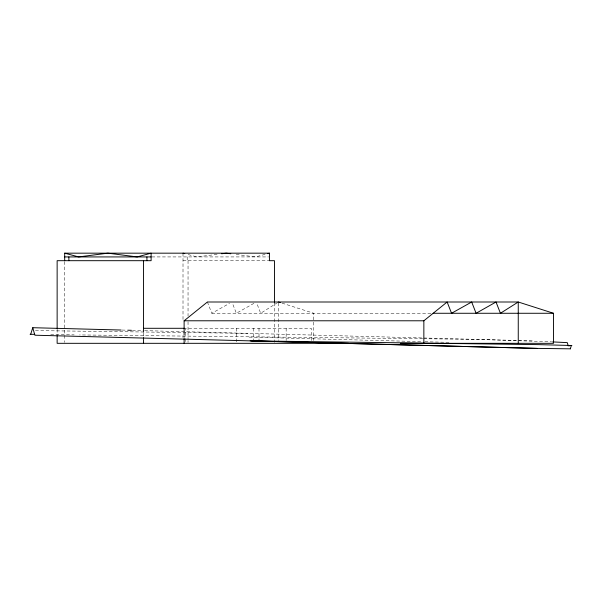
<?xml version="1.0" encoding="UTF-8"?>
<svg xmlns="http://www.w3.org/2000/svg" width="602" height="602" viewBox="0 0 602 602"><rect width="100%" height="100%" fill="white"/><g stroke="black" fill="none" stroke-linecap="round" stroke-linejoin="round"><path stroke-width="0.45" stroke-dasharray="3.01 2.26" d="M277.74 302.49L260.681 313.273L256.618 302.866M253.886 303.355L236.353 313.273L232.282 302.866M207.397 302.001L211.806 313.273L229.528 303.355M265.076 254.345L255.489 256.926L235.367 254.345M217.074 254.345L196.952 256.926L187.365 254.345M151.877 256.926L268.5 256.926M183.008 260.689L269.425 260.689M211.806 313.273L431.28 313.273M35.48 330.581L248.039 333.365M422.732 338.715L79.532 334.93M423.673 338.723L478.146 339.438L551.665 341.853M50.718 334.561L74.151 334.87M122.071 330.054L126.774 330.174M132.41 330.325L143.697 330.618M144.63 330.648L533.839 340.875M249.085 337.12L421.558 341.635M424.884 341.74L450.62 342.395M282.045 303.13L313.762 313.273L313.762 340.506M311.242 340.506L311.242 328.293L185.371 328.293L185.371 337.684M286.153 328.293L286.153 340.506M278.515 302.941L278.515 340.506M274.467 302.941L274.467 342.38M259.003 328.293L259.003 340.506M253.427 328.293L253.427 340.506M236.699 328.293L236.699 342.38M188.042 260.689L188.042 316.088M188.042 321.724L188.042 339.566M188.042 340.506L188.042 342.38M187.192 256.926L187.192 260.689M185.371 338.625L185.371 342.38M184.114 335.811L184.114 337.684M183.008 253.171L183.008 319.843M183.008 335.811L183.008 337.684M143.554 332.989L143.554 336.751M64.692 261.622L64.692 342.38M57.137 329.234L57.137 334.87"/><path stroke-width="0.9" d="M121.13 330.031L32.764 327.706L30.687 334.291L30.1 334.291L34.788 334.351M569.274 345.947L569.394 345.51M570.312 348.829L571.358 345.51L571.9 345.51L538.429 344.63L251.591 340.875M184.114 334.87L184.114 320.783L207.397 302.001L518.254 302.001L553.501 313.273L553.501 343.321L400.345 343.321M184.114 320.783L423.853 320.783L447.143 302.001L451.545 313.273L471.682 302.001L476.092 313.273L496.018 302.001L500.428 313.273L518.254 302.001L518.254 343.321M267.687 253.645L269.425 253.171L269.425 260.689L274.467 260.689L274.467 302.941M221.649 253.758L226.217 253.171L230.792 253.758M64.692 260.689L64.692 253.171L269.425 253.171M64.692 256.926L151.11 256.926M433.169 313.273L553.501 313.273M143.554 328.293L184.543 328.293M348.641 343.321L57.137 343.321L57.137 335.811M250.131 340.875L536.961 348.392L570.44 348.829M127.714 330.205L131.469 330.302M536.961 348.392L34.856 335.216L32.764 327.706M552.606 341.906L567.31 342.628L568.228 345.947M183.008 253.171L184.754 253.645M64.692 253.171L78.629 256.926L107.901 253.171L137.166 256.926L151.11 253.171L151.11 260.689L57.137 260.689L57.137 328.293M278.515 302.001L280.276 302.565M423.853 320.783L423.853 343.321M184.114 338.625L184.114 343.321M146.926 256.926L146.926 260.689M143.554 260.689L143.554 332.056M143.554 337.684L143.554 343.321M68.869 256.926L68.869 260.689"/></g></svg>
